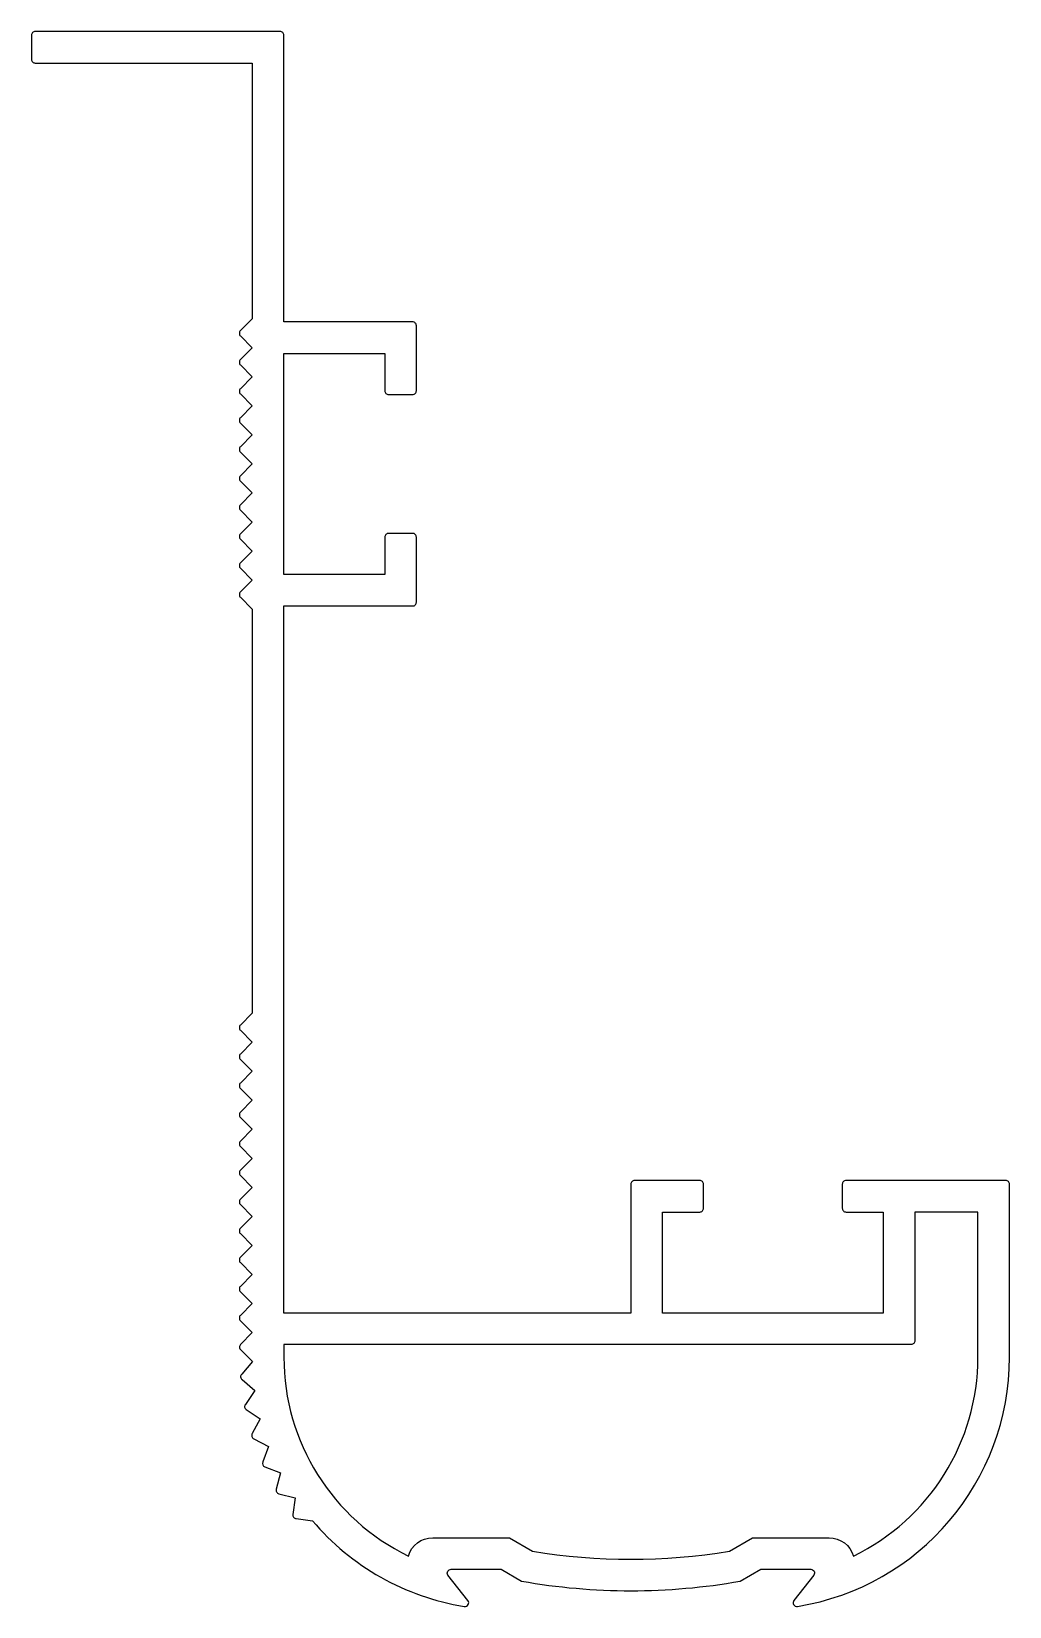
# Model space of a CAD drawing. Extents: x 624 to 701, y -182 to -57.
import ezdxf

# ---------------------------------------------------------------- set-up
doc = ezdxf.new("R2010")
doc.units = 0
doc.header["$LTSCALE"] = 15
doc.layers.get('0').update_dxf_attribs({"linetype": 'CONTINUOUS'})

msp = doc.modelspace()

# ---------------------------------------------------------------- linework, layer by layer
at = {"color": 0, "ltscale": 0.05}
for points in [[(644.66, -175.23), (645.95, -175.4, 0.178335), (657.99, -182.19, 0.684855), (658.27, -181.71), (656.69, -179.71, -0.591606), (656.94, -179.25), (660.9, -179.25), (662.53, -180.19, 0.087255), (679.85, -180.19), (681.49, -179.25), (685.44, -179.25, -0.591606), (685.69, -179.71), (684.11, -181.71, 0.684768), (684.39, -182.19, 0.367871), (701.19, -162.45), (701.19, -148.75, 0.414214), (700.89, -148.45), (688.24, -148.45, 0.414214), (687.94, -148.75), (687.94, -150.65, 0.414214), (688.24, -150.95), (691.19, -150.95), (691.19, -158.95), (673.69, -158.95), (673.69, -150.95), (676.64, -150.95, 0.414214), (676.94, -150.65), (676.94, -148.75, 0.414214), (676.64, -148.45), (671.49, -148.45, 0.414214), (671.19, -148.75), (671.19, -158.95), (643.69, -158.95), (643.69, -102.95), (653.89, -102.95, 0.414214), (654.19, -102.65), (654.19, -97.5, 0.414214), (653.89, -97.2), (651.99, -97.2, 0.414214), (651.69, -97.5), (651.69, -100.45), (643.69, -100.45), (643.69, -82.95), (651.69, -82.95), (651.69, -85.9, 0.414214), (651.99, -86.2), (653.89, -86.2, 0.414214), (654.19, -85.9), (654.19, -80.75, 0.414214), (653.89, -80.45), (643.69, -80.45), (643.69, -57.75, 0.414214), (643.39, -57.45), (623.99, -57.45, 0.414214), (623.69, -57.75), (623.69, -59.65, 0.414214), (623.99, -59.95), (641.19, -59.95), (641.19, -80.2), (640.25, -81.14, 0.414214), (640.25, -81.56), (641.19, -82.5), (640.25, -83.44, 0.414214), (640.25, -83.86), (641.19, -84.8), (640.25, -85.74, 0.414214), (640.25, -86.16), (641.19, -87.1), (640.25, -88.04, 0.414214), (640.25, -88.46), (641.19, -89.4), (640.25, -90.34, 0.414214), (640.25, -90.76), (641.19, -91.7), (640.25, -92.64, 0.414214), (640.25, -93.06), (641.19, -94), (640.25, -94.94, 0.414214), (640.25, -95.36), (641.19, -96.3), (640.25, -97.24, 0.414214), (640.25, -97.66), (641.19, -98.6), (640.25, -99.54, 0.414214), (640.25, -99.96), (641.19, -100.9), (640.25, -101.84, 0.414214), (640.25, -102.26), (641.19, -103.2), (641.19, -135.2), (640.25, -136.14, 0.414214), (640.25, -136.56), (641.19, -137.5), (640.25, -138.44, 0.414214), (640.25, -138.86), (641.19, -139.8), (640.25, -140.74, 0.414214), (640.25, -141.16), (641.19, -142.1), (640.25, -143.04, 0.414214), (640.25, -143.46), (641.19, -144.4), (640.25, -145.34, 0.414214), (640.25, -145.76), (641.19, -146.7), (640.25, -147.64, 0.414214), (640.25, -148.06), (641.19, -149), (640.25, -149.94, 0.414214), (640.25, -150.36), (641.19, -151.3), (640.25, -152.24, 0.414214), (640.25, -152.66), (641.19, -153.6), (640.25, -154.54, 0.414214), (640.25, -154.96), (641.19, -155.9), (640.25, -156.84, 0.414214), (640.25, -157.26), (641.19, -158.2), (640.25, -159.14, 0.414214), (640.25, -159.56), (641.19, -160.5), (640.26, -161.44, 0.455196), (640.28, -161.87), (641.21, -162.79), (640.35, -163.8, 0.481759), (640.38, -164.22), (641.38, -165.08), (640.64, -166.19, 0.450582), (640.71, -166.6), (641.8, -167.32), (641.18, -168.5, 0.414214), (641.31, -168.91), (642.48, -169.51), (642.01, -170.75, 0.414214), (642.18, -171.14), (643.42, -171.6), (643.08, -172.89, 0.414214), (643.3, -173.26), (644.59, -173.58), (644.4, -174.9, 0.414214)], [(693.69, -150.95), (693.69, -161.15, -0.414214), (693.39, -161.45), (643.69, -161.45), (643.69, -162.45, 0.287487), (653.56, -178.2, -0.334761), (655.49, -176.75), (661.57, -176.75), (663.39, -177.81, 0.082633), (678.99, -177.81), (680.82, -176.75), (686.9, -176.75, -0.334761), (688.82, -178.2, 0.287487), (698.69, -162.45), (698.69, -150.95)]]:
    msp.add_lwpolyline(points, format="xyb", close=True, dxfattribs=at)

doc.saveas('drawing.dxf')
